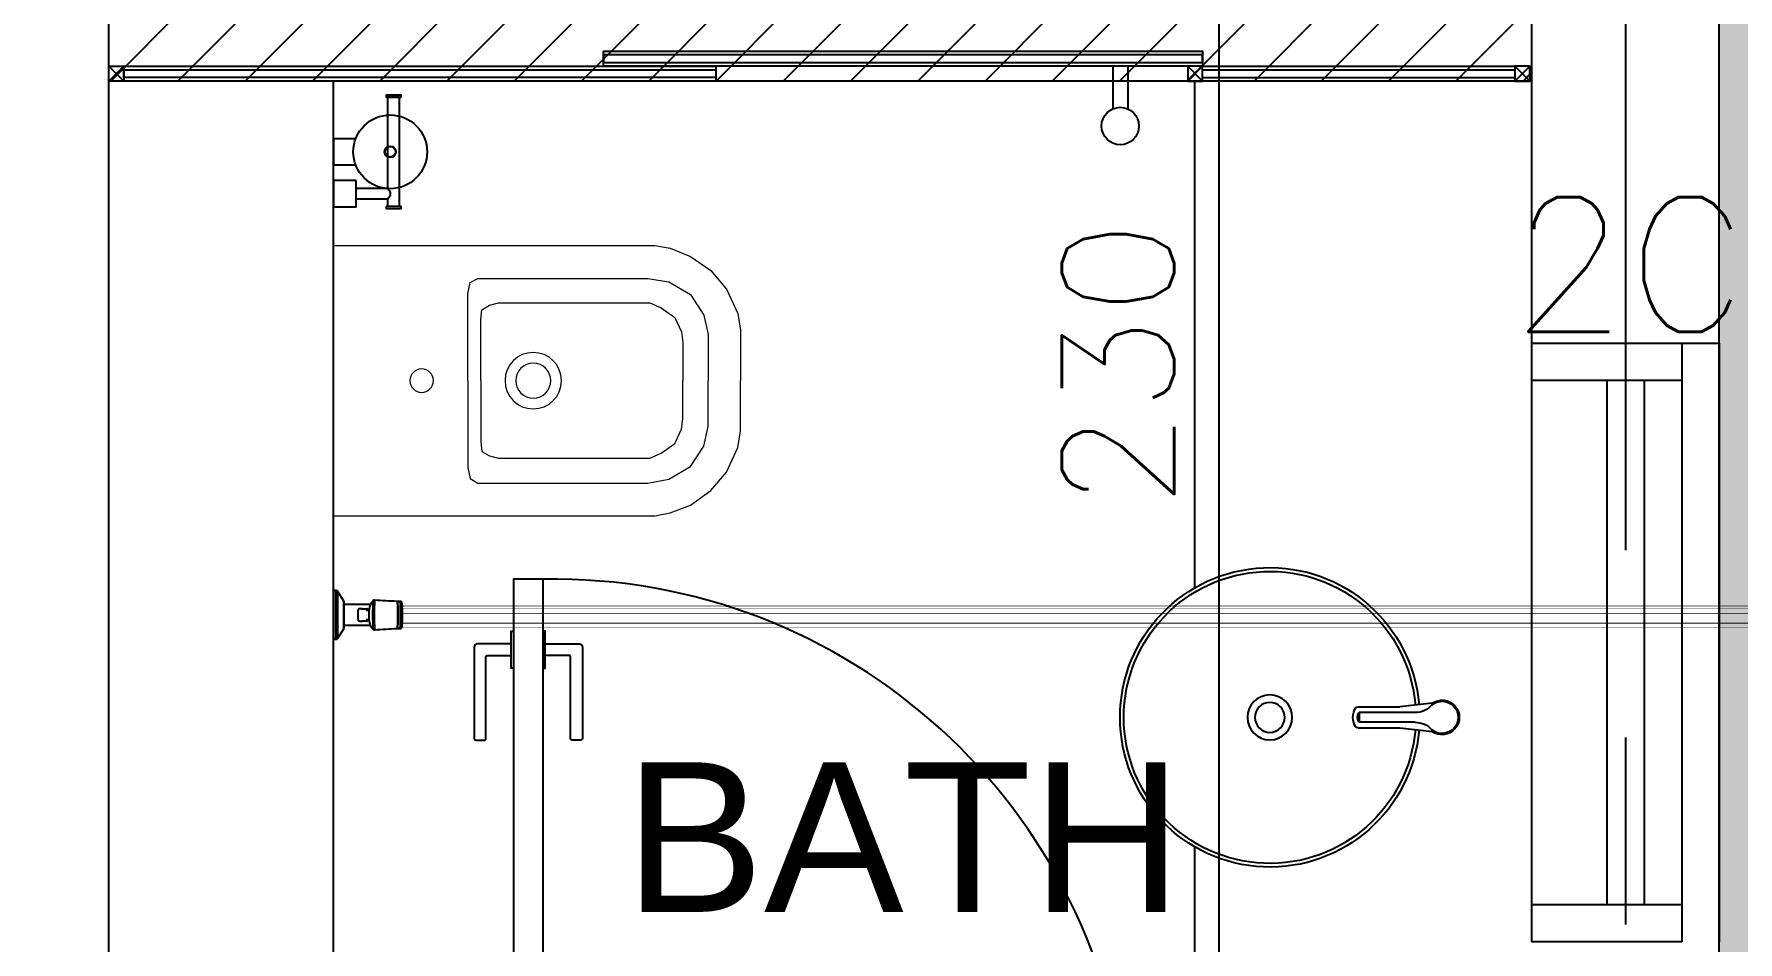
# Model space of a CAD drawing. Header units: centimetres. Extents: x -3744 to 3813, y -6963 to 3597.
# Drawn here: x -525 to -297.5, y 2018 to 2139.3 of the extents above; entities that cross this region are included whole.
import ezdxf
from ezdxf import colors
from ezdxf.entities.mleader import LeaderData, LeaderLine
from ezdxf.math import Vec2, Vec3

# ---------------------------------------------------------------- set-up
doc = ezdxf.new("R2010")
doc.units = ezdxf.units.CM
doc.header["$LTSCALE"] = 100
doc.header["$MEASUREMENT"] = 0
doc.linetypes.add('GRID$0$GRID$0$XREF GRID$0$GRIDS$0$CENTER', pattern=[2, 1.25, -0.25, 0.25, -0.25])
doc.linetypes.add('HIDDEN', pattern=[0.375, 0.25, -0.125])
for name, color, linetype in [('A0-01 FLOOR PLANS$0$BATH FIXTURES', 85, 'Continuous'), ('A0-01 FLOOR PLANS$0$COUNTERS', 85, 'Continuous'), ('A0-01 FLOOR PLANS$0$DIM IN', 1, 'Continuous'), ('A0-01 FLOOR PLANS$0$DOOR', 1, 'Continuous'), ('A0-01 FLOOR PLANS$0$TEXT', 3, 'Continuous'), ('A0-01 FLOOR PLANS$0$THRESHOLD', 8, 'Continuous'), ('A0-01 FLOOR PLANS$0$TILE', 252, 'Continuous'), ('A0-01 FLOOR PLANS$0$WALL-01', 7, 'Continuous'), ('A0-01 FLOOR PLANS$0$WALL-03', 2, 'Continuous'), ('A0-01 FLOOR PLANS$0$WINDOW', 1, 'Continuous'), ('A0-01 FLOOR PLANS$0$WOODEN DOOR', 1, 'Continuous'), ('GRID$0$XREF GRID', 11, 'GRID$0$GRID$0$XREF GRID$0$GRIDS$0$CENTER'), ('SOURROUNDING$0$DIM IN', 1, 'Continuous'), ('SOURROUNDING$0$KERBSTONE', 11, 'Continuous'), ('TEXT', 3, 'Continuous'), ('WALL-01', 7, 'Continuous'), ('WALL-03', 2, 'Continuous')]:
    doc.layers.add(name, color=color, linetype=linetype)
doc.styles.add('22', font='romans.shx')
doc.styles.add('A0-01 FLOOR PLANS$0$22', font='romans.shx')
doc.styles.add('A0-01 FLOOR PLANS$0$ART-PS-1', font='arial.ttf', dxfattribs={"height": 20})
doc.dimstyles.new('A0-01 FLOOR PLANS$0$100', dxfattribs={"dimtxt": 15, "dimasz": 10, "dimexe": 8, "dimexo": 12, "dimgap": 6, "dimtad": 1, "dimdec": 0, "dimzin": 0, "dimdsep": 46, "dimtxsty": 'A0-01 FLOOR PLANS$0$22', "dimblk": 'A0-01 FLOOR PLANS$0$_ARCHTICK', "dimcen": 30, "dimdle": 8, "dimclrd": 1, "dimclre": 1, "dimclrt": 2, "dimadec": 0, "dimazin": 0, "dimtfac": 1, "dimtdec": 0, "dimtmove": 2, "dimatfit": 3, "dimldrblk": 'A0-01 FLOOR PLANS$0$_OBLIQUE', "dimfxl": 100, "dimtolj": 1, "dimtzin": 0, "dimarcsym": 0})

# ---------------------------------------------------------------- blocks, each defined once
blk = doc.blocks.new('GRID')
at = {"layer": 'GRID$0$XREF GRID'}
blk.add_line((-417.5, 2960.33, 0), (-417.5, 522.76), dxfattribs=at)
blk = doc.blocks.new('A0-01 FLOOR PLANS$0$Bath_WashBasin_D-40_01')
for p, q in [((-1.4, -7.96), (-1.88, -3.63)), ((1.88, -3.63), (1.4, -7.96)), ((-0.65, -5.9), (-0.65, -13.37)), ((0.65, -5.9), (0.65, -13.37)), ((-1.4, -13.5), (-1.4, -7.96)), ((1.4, -13.5), (1.4, -7.96)), ((0.65, -13.37), (-0.65, -13.37))]:
    blk.add_line(p, q)
for radius in [3, 2]:
    blk.add_circle((0, -25.3), radius)
for centre, radius, start, end in [((0, -2.3), 2.3, 324.6388, 215.3612), ((0, -2.3), 2.15, 320.9725, 219.0275), ((-3.61, -5.89), 2.96, 359.8082, 49.0473), ((3.61, -5.89), 2.96, 130.9527, 180.1918), ((0, -25.3), 20, 94.8311, 85.1689), ((0, -25.3), 19.5, 94.7941, 85.2059), ((0, -12.55), 1.05, 231.7534, 308.2466)]:
    blk.add_arc(centre, radius, start, end)
blk.add_ellipse((0, -13.5), major_axis=(-1.4, 0), ratio=0.500001, start_param=6.283185, end_param=9.424778)
blk = doc.blocks.new('A0-01 FLOOR PLANS$0$BID2')
at = {"layer": 'A0-01 FLOOR PLANS$0$BATH FIXTURES', "lineweight": 18}
for points in [[(18.07, 0), (0, 0), (0, -42.87), (0.38, -44.94), (1.44, -47.63), (3.36, -50.37), (5.82, -52.44), (9.13, -53.98), (11.34, -54.31), (18.07, -54.31)], [(18.07, 0), (36.1, 0), (36.1, -42.87), (35.76, -44.94), (34.65, -47.63), (32.78, -50.37), (30.28, -52.44), (27.01, -53.98), (24.8, -54.31), (18.07, -54.31)], [(18.07, -17.93), (6.44, -17.93), (5, -18.22), (4.37, -19.23), (4.37, -41.96), (4.9, -44.75), (6.58, -47.63), (9.28, -49.41), (11.92, -49.99), (18.07, -49.99)], [(18.07, -17.93), (29.7, -17.93), (31.15, -18.22), (31.72, -19.23), (31.72, -41.96), (31.24, -44.75), (29.56, -47.63), (26.82, -49.41), (24.22, -49.99), (18.07, -49.99)], [(18.07, -19.66), (9.9, -19.66), (8.6, -19.8), (8.03, -20.81), (7.69, -22.01), (7.69, -42.2), (8.36, -43.74), (9.66, -45.56), (11.58, -46.43), (12.93, -46.62), (18.07, -46.62)], [(18.07, -19.66), (26.24, -19.66), (27.49, -19.8), (28.12, -20.81), (28.45, -22.01), (28.45, -42.2), (27.78, -43.74), (26.48, -45.56), (24.56, -46.43), (23.17, -46.62), (18.07, -46.62)]]:
    blk.add_lwpolyline(points, dxfattribs=at)
for points in [[(16.49, -11.75), (16.49, -10.89), (17.19, -10.19), (18.05, -10.19), (18.91, -10.19), (19.61, -10.89), (19.61, -11.75), (19.61, -12.61), (18.91, -13.31), (18.05, -13.31), (17.19, -13.31), (16.49, -12.61), (16.49, -11.75)], [(14.28, -26.65), (14.28, -24.57), (15.96, -22.88), (18.05, -22.88), (20.13, -22.88), (21.82, -24.57), (21.82, -26.65), (21.82, -28.74), (20.13, -30.42), (18.05, -30.42), (15.96, -30.42), (14.28, -28.74), (14.28, -26.65)], [(15.72, -26.65), (15.72, -25.36), (16.76, -24.32), (18.05, -24.32), (19.34, -24.32), (20.38, -25.36), (20.38, -26.65), (20.38, -27.94), (19.34, -28.98), (18.05, -28.98), (16.76, -28.98), (15.72, -27.94), (15.72, -26.65)]]:
    blk.add_open_spline(points, degree=3, knots=[0, 0, 0, 0, 1, 1, 1, 2, 2, 2, 3, 3, 3, 4, 4, 4, 4], dxfattribs=at)
blk = doc.blocks.new('A0-01 FLOOR PLANS$0$A$Cadd0125e')
at = {"layer": 'A0-01 FLOOR PLANS$0$BATH FIXTURES'}
for p, q in [((7.76, 4.63), (4.26, 4.63)), ((7.82, 5.1), (7.82, 1.4)), ((8.65, 0.09), (8.65, 6.41)), ((8.82, 6.5), (8.82, 0)), ((9.16, 1.25), (9.16, 5.25)), ((4.84, 3.94), (4.44, 3.93)), ((4.84, 3.94), (4.44, 3.93)), ((4.44, 2.57), (4.84, 2.56)), ((4.82, 3.93), (4.82, 3.93)), ((5.52, 4.07), (5.32, 4.07)), ((5.32, 2.42), (5.52, 2.43)), ((4.26, 1.86), (7.76, 1.86))]:
    blk.add_line(p, q, dxfattribs=at)
for points in [[(0.59, 5.04), (0.27, 5.04)], [(0.27, 1.46), (0.59, 1.46)]]:
    blk.add_lwpolyline(points, close=True, dxfattribs=at)
blk.add_lwpolyline([(3.89, 5.15, 0.00277), (3.87, 5.16, 0.001337), (3.87, 5.17, -0.020661), (3.87, 1.33, 0.001362), (3.87, 1.34, 0.00279), (3.89, 1.35)], format="xyb", dxfattribs=at)
for points in [[(8.65, 0.09, 0.257001), (8.82, 0), (9.16, 0), (9.16, 6.5), (8.82, 6.5, 0.257001), (8.65, 6.41), (7.82, 5.1, 0.142087), (7.76, 4.88), (7.76, 1.62, 0.142087), (7.82, 1.4)], [(0.03, 4.1, 0.404323), (0, 4.07, -0.404323)], [(0.03, 3.39, 0.404323), (0, 3.36, -0.404323)], [(0.03, 2.67, 0.404323), (0, 2.65, -0.404323)], [(0.04, 4.54, 0.404323), (0.01, 4.51, -0.404323)], [(0.01, 3.84, 0.056358), (0.01, 3.83, -0.056358)], [(0.04, 2.91, 0.404323), (0.01, 2.88, -0.404323)], [(0.05, 4.16, 0.404323), (0.02, 4.13, -0.404323)], [(0.05, 3, 0.404323), (0.02, 2.97, -0.404323)], [(0.04, 2.23, 0.404323), (0.01, 2.21, -0.404323)]]:
    blk.add_lwpolyline(points, format="xyb", close=True, dxfattribs=at)
for centre, radius, start, end in [((3.72, 5.02), 0.207, 45.4618, 99.4976), ((-27.86, 3.25), 31.61, 356.42, 3.5774), ((3.83, 5.11), 0.0651, 46.2112, 54.7843), ((2.67, 3.86), 1.77, 4.0599, 46.7105), ((2.67, 2.64), 1.77, 313.2898, 355.9537), ((19.33, 3.25), 14.91, 177.1752, 182.8246), ((3.72, 1.48), 0.204, 260.0327, 314.9167), ((3.83, 1.39), 0.0656, 306.8555, 313.7758)]:
    blk.add_arc(centre, radius, start, end, dxfattribs=at)
for centre, major_axis, ratio, start_param, end_param in [((0.63, 3.25), (0, 1.76), 0.017452, 0.079526, 3.069997), ((0.63, 3.25), (0, 1.76), 0.017452, 0.079526, 3.069997), ((0.63, 3.25), (0, 1.76), 0.017452, 0, 0.079526), ((0.63, 3.25), (0, 1.76), 0.017452, 0, 0.079526), ((4.71, 3.96), (0.197, -0.012), 0.259959, 4.930881, 5.439711), ((0.63, 3.25), (0, 1.76), 0.017452, 3.069997, 3.292425), ((0.63, 3.25), (0, 1.76), 0.017452, 3.069997, 3.292425), ((0.63, 3.25), (0, 1.76), 0.017452, 3.292425, 3.362535), ((0.63, 3.25), (0, 1.76), 0.017452, 3.292425, 3.362535)]:
    blk.add_ellipse(centre, major_axis=major_axis, ratio=ratio, start_param=start_param, end_param=end_param, dxfattribs=at)
for points, knots in [([(0.27, 1.46), (0.25, 1.46), (0.22, 1.46), (0.18, 1.46), (0.15, 1.48), (0.13, 1.49), (0.12, 1.5), (0.11, 1.51), (0.1, 1.53), (0.09, 1.55), (0.08, 1.57), (0.08, 1.58), (0.08, 1.6), (0.08, 1.63), (0.08, 1.67), (0.07, 1.71), (0.07, 1.76), (0.07, 1.83), (0.07, 1.9), (0.07, 1.99), (0.06, 2.08), (0.06, 2.17), (0.06, 2.27), (0.06, 2.37), (0.06, 2.47), (0.06, 2.59), (0.06, 2.73), (0.06, 2.89), (0.06, 3.05), (0.06, 3.21), (0.06, 3.35), (0.06, 3.47), (0.06, 3.59), (0.06, 3.72), (0.06, 3.84), (0.06, 3.96), (0.06, 4.08), (0.06, 4.2), (0.06, 4.3), (0.06, 4.39), (0.06, 4.48), (0.07, 4.55), (0.07, 4.62), (0.07, 4.68), (0.07, 4.74), (0.07, 4.78), (0.08, 4.83), (0.08, 4.86), (0.08, 4.9), (0.08, 4.92), (0.09, 4.94), (0.09, 4.95), (0.09, 4.96), (0.1, 4.97), (0.11, 4.99), (0.12, 5), (0.13, 5.01), (0.14, 5.02), (0.16, 5.03), (0.19, 5.04), (0.23, 5.04), (0.26, 5.04), (0.27, 5.04), (0.26, 5.04), (0.23, 5.04), (0.19, 5.04), (0.16, 5.03), (0.14, 5.02), (0.13, 5.01), (0.12, 5), (0.11, 4.99), (0.1, 4.97), (0.09, 4.96), (0.09, 4.95), (0.09, 4.94), (0.08, 4.92), (0.08, 4.9), (0.08, 4.86), (0.08, 4.83), (0.07, 4.78), (0.07, 4.74), (0.07, 4.68), (0.07, 4.62), (0.07, 4.55), (0.06, 4.48), (0.06, 4.39), (0.06, 4.3), (0.06, 4.2), (0.06, 4.08), (0.06, 3.96), (0.06, 3.84), (0.06, 3.72), (0.06, 3.59), (0.06, 3.47), (0.06, 3.35), (0.06, 3.21), (0.06, 3.05), (0.06, 2.89), (0.06, 2.73), (0.06, 2.59), (0.06, 2.47), (0.06, 2.37), (0.06, 2.27), (0.06, 2.17), (0.06, 2.08), (0.07, 1.99), (0.07, 1.9), (0.07, 1.83), (0.07, 1.76), (0.07, 1.71), (0.08, 1.67), (0.08, 1.63), (0.08, 1.6), (0.08, 1.58), (0.08, 1.57), (0.09, 1.55), (0.1, 1.53), (0.11, 1.51), (0.12, 1.5), (0.13, 1.49), (0.15, 1.48), (0.18, 1.46), (0.22, 1.46), (0.25, 1.46), (0.27, 1.46)], [0, 0, 0, 0, 0.009924, 0.017881, 0.02396, 0.02839, 0.031389, 0.033592, 0.038002, 0.047186, 0.057208, 0.072286, 0.088852, 0.106788, 0.126095, 0.146781, 0.16886, 0.192349, 0.217137, 0.241707, 0.265629, 0.288899, 0.311512, 0.333465, 0.354752, 0.375371, 0.405038, 0.434021, 0.464183, 0.495586, 0.517215, 0.539395, 0.562133, 0.585428, 0.608917, 0.63157, 0.657568, 0.68228, 0.70571, 0.727859, 0.749308, 0.768613, 0.78946, 0.811862, 0.829695, 0.848419, 0.868047, 0.888308, 0.910368, 0.929016, 0.937976, 0.945877, 0.954411, 0.961283, 0.965115, 0.969625, 0.972243, 0.975197, 0.979194, 0.984585, 0.991509, 1, 1, 1, 1.008491, 1.015415, 1.020806, 1.024803, 1.027757, 1.030375, 1.034885, 1.038717, 1.045589, 1.054123, 1.062024, 1.070984, 1.089632, 1.111692, 1.131953, 1.151581, 1.170305, 1.188138, 1.21054, 1.231387, 1.250692, 1.272141, 1.29429, 1.31772, 1.342432, 1.36843, 1.391083, 1.414572, 1.437867, 1.460605, 1.482785, 1.504414, 1.535817, 1.565979, 1.594962, 1.624629, 1.645248, 1.666535, 1.688488, 1.711101, 1.734371, 1.758293, 1.782863, 1.807651, 1.83114, 1.853219, 1.873905, 1.893212, 1.911148, 1.927714, 1.942792, 1.952814, 1.961998, 1.966408, 1.968611, 1.97161, 1.97604, 1.982119, 1.990076, 2, 2, 2, 2]), ([(0.27, 1.46), (0.27, 1.46), (0.27, 1.46), (0.27, 1.46), (0.26, 1.51), (0.26, 1.69), (0.25, 1.83), (0.25, 2.16), (0.25, 2.36), (0.24, 2.8), (0.24, 3.03), (0.24, 3.5), (0.24, 3.74), (0.25, 4.17), (0.25, 4.37), (0.25, 4.69), (0.26, 4.83), (0.26, 5), (0.27, 5.04), (0.27, 5.04), (0.27, 5.04), (0.26, 5), (0.26, 4.83), (0.25, 4.69), (0.25, 4.37), (0.25, 4.17), (0.24, 3.74), (0.24, 3.5), (0.24, 3.03), (0.24, 2.8), (0.25, 2.36), (0.25, 2.16), (0.25, 1.83), (0.26, 1.69), (0.26, 1.51), (0.27, 1.46), (0.27, 1.46), (0.27, 1.46), (0.27, 1.46)], [0, 0, 0, 0, 0.002872, 0.002872, 0.127872, 0.127872, 0.252872, 0.252872, 0.377872, 0.377872, 0.502872, 0.502872, 0.627872, 0.627872, 0.752872, 0.752872, 0.877872, 0.877872, 1, 1, 1, 1.12242, 1.12242, 1.247719, 1.247719, 1.373018, 1.373018, 1.498316, 1.498316, 1.623615, 1.623615, 1.748914, 1.748914, 1.874213, 1.874213, 1.999512, 1.999512, 2, 2, 2, 2]), ([(0.6, 5.04), (0.6, 5.04), (0.6, 5.04), (0.61, 5.04), (0.62, 5.03), (0.62, 5.03), (0.62, 5.02), (0.63, 5.02), (0.63, 5.01), (0.63, 5.01), (0.63, 5), (0.63, 5.01), (0.63, 5.01), (0.63, 5.02), (0.62, 5.02), (0.62, 5.03), (0.62, 5.03), (0.61, 5.04), (0.6, 5.04), (0.6, 5.04), (0.6, 5.04)], [0, 0, 0, 0, 0.040837, 0.104882, 0.170099, 0.240859, 0.347859, 0.486894, 0.698093, 1, 1, 1, 1.301907, 1.513106, 1.652141, 1.759141, 1.829901, 1.895118, 1.959163, 2, 2, 2, 2]), ([(0.63, 1.52), (0.63, 1.53), (0.63, 1.53), (0.63, 1.56), (0.63, 1.59), (0.62, 1.68), (0.62, 1.73), (0.62, 1.86), (0.61, 1.93), (0.61, 2.09), (0.61, 2.18), (0.61, 2.37), (0.61, 2.47), (0.61, 2.79), (0.6, 3.02), (0.6, 3.25), (0.6, 3.48), (0.61, 3.71), (0.61, 4.13), (0.61, 4.33), (0.61, 4.57), (0.62, 4.64), (0.62, 4.77), (0.62, 4.82), (0.63, 4.91), (0.63, 4.94), (0.63, 4.97), (0.63, 4.97), (0.63, 4.98)], [0, 0, 0, 0, 0.031344, 0.031344, 0.169724, 0.169724, 0.308103, 0.308103, 0.446482, 0.446482, 0.584862, 0.584862, 0.723241, 0.723241, 1, 1, 1, 1.277961, 1.277961, 1.555923, 1.555923, 1.694904, 1.694904, 1.833884, 1.833884, 1.972865, 1.972865, 2, 2, 2, 2]), ([(0.68, 5.05), (0.68, 5.05), (0.67, 5.05), (0.66, 5.04), (0.65, 5.04), (0.65, 5.03), (0.64, 5.02), (0.64, 5.02), (0.64, 5.01), (0.63, 5), (0.63, 5), (0.63, 4.99), (0.63, 4.98), (0.63, 4.98)], [0, 0, 0, 0, 0.018142, 0.075916, 0.128935, 0.180639, 0.234525, 0.295667, 0.372066, 0.476166, 0.632104, 0.912558, 1, 1, 1, 1]), ([(0.03, 3.83), (0.03, 3.83), (0.03, 3.83), (0.02, 3.83), (0.01, 3.83), (0.01, 3.84), (0.01, 3.85), (0, 3.85), (0, 3.85), (0, 3.85), (0, 3.86), (0, 3.85), (0, 3.85), (0, 3.85), (0.01, 3.85), (0.01, 3.84), (0.01, 3.83), (0.02, 3.83), (0.03, 3.83), (0.03, 3.83), (0.03, 3.83)], [0, 0, 0, 0, 0.017198, 0.209791, 0.385258, 0.529689, 0.655532, 0.744471, 0.846042, 1, 1, 1, 1.153958, 1.255529, 1.344468, 1.470311, 1.614742, 1.790209, 1.982802, 2, 2, 2, 2]), ([(0.03, 3.11), (0.03, 3.11), (0.03, 3.11), (0.02, 3.12), (0.01, 3.12), (0, 3.13), (0, 3.13), (0, 3.14), (0, 3.14), (0, 3.14), (0, 3.14), (0, 3.14), (0, 3.14), (0, 3.14), (0, 3.13), (0, 3.13), (0.01, 3.12), (0.02, 3.12), (0.03, 3.11), (0.03, 3.11), (0.03, 3.11)], [0, 0, 0, 0, 0.017198, 0.209791, 0.385258, 0.529689, 0.655532, 0.744471, 0.846042, 1, 1, 1, 1.153958, 1.255529, 1.344468, 1.470311, 1.614742, 1.790209, 1.982802, 2, 2, 2, 2]), ([(0.03, 2.4), (0.03, 2.4), (0.03, 2.4), (0.02, 2.41), (0.01, 2.41), (0.01, 2.42), (0.01, 2.42), (0, 2.43), (0, 2.43), (0, 2.43), (0, 2.43), (0, 2.43), (0, 2.43), (0, 2.43), (0.01, 2.42), (0.01, 2.42), (0.01, 2.41), (0.02, 2.41), (0.03, 2.4), (0.03, 2.4), (0.03, 2.4)], [0, 0, 0, 0, 0.017198, 0.209791, 0.385258, 0.529689, 0.655532, 0.744471, 0.846042, 1, 1, 1, 1.153958, 1.255529, 1.344468, 1.470311, 1.614742, 1.790209, 1.982802, 2, 2, 2, 2]), ([(0.04, 4.27), (0.04, 4.27), (0.04, 4.26), (0.03, 4.27), (0.02, 4.27), (0.02, 4.28), (0.02, 4.28), (0.02, 4.29), (0.01, 4.29), (0.01, 4.29), (0.01, 4.29), (0.01, 4.29), (0.01, 4.29), (0.02, 4.29), (0.02, 4.28), (0.02, 4.28), (0.02, 4.27), (0.03, 4.27), (0.04, 4.26), (0.04, 4.27), (0.04, 4.27)], [0, 0, 0, 0, 0.017198, 0.209791, 0.385258, 0.529689, 0.655532, 0.744471, 0.846042, 1, 1, 1, 1.153958, 1.255529, 1.344468, 1.470311, 1.614742, 1.790209, 1.982802, 2, 2, 2, 2]), ([(0.04, 3.59), (0.04, 3.59), (0.04, 3.59), (0.03, 3.59), (0.02, 3.6), (0.01, 3.6), (0.01, 3.61), (0.01, 3.61), (0.01, 3.62), (0.01, 3.62), (0.01, 3.62), (0.01, 3.62), (0.01, 3.62), (0.01, 3.61), (0.01, 3.61), (0.01, 3.6), (0.02, 3.6), (0.03, 3.59), (0.04, 3.59), (0.04, 3.59), (0.04, 3.59)], [0, 0, 0, 0, 0.017198, 0.209791, 0.385258, 0.529689, 0.655532, 0.744471, 0.846042, 1, 1, 1, 1.153958, 1.255529, 1.344468, 1.470311, 1.614742, 1.790209, 1.982802, 2, 2, 2, 2]), ([(0.01, 2.66), (0.01, 2.66), (0.01, 2.67), (0.01, 2.67), (0.01, 2.67), (0.01, 2.67), (0.01, 2.67), (0.01, 2.66), (0.01, 2.66)], [0, 0, 0, 0, 0.369056, 1, 1, 1, 1.630944, 2, 2, 2, 2]), ([(0.05, 3.5), (0.05, 3.5), (0.04, 3.5), (0.04, 3.51), (0.03, 3.51), (0.02, 3.52), (0.02, 3.52), (0.02, 3.53), (0.02, 3.53), (0.02, 3.53), (0.02, 3.53), (0.02, 3.53), (0.02, 3.53), (0.02, 3.53), (0.02, 3.52), (0.02, 3.52), (0.03, 3.51), (0.04, 3.51), (0.04, 3.5), (0.05, 3.5), (0.05, 3.5)], [0, 0, 0, 0, 0.017198, 0.209791, 0.385258, 0.529689, 0.655532, 0.744471, 0.846042, 1, 1, 1, 1.153958, 1.255529, 1.344468, 1.470311, 1.614742, 1.790209, 1.982802, 2, 2, 2, 2]), ([(0.05, 2.34), (0.05, 2.34), (0.04, 2.34), (0.04, 2.35), (0.03, 2.35), (0.02, 2.36), (0.02, 2.36), (0.02, 2.37), (0.02, 2.37), (0.02, 2.37), (0.02, 2.37), (0.02, 2.37), (0.02, 2.37), (0.02, 2.37), (0.02, 2.36), (0.02, 2.36), (0.03, 2.35), (0.04, 2.35), (0.04, 2.34), (0.05, 2.34), (0.05, 2.34)], [0, 0, 0, 0, 0.017198, 0.209791, 0.385258, 0.529689, 0.655532, 0.744471, 0.846042, 1, 1, 1, 1.153958, 1.255529, 1.344468, 1.470311, 1.614742, 1.790209, 1.982802, 2, 2, 2, 2]), ([(4.84, 2.58), (4.81, 2.59), (4.78, 2.59), (4.75, 2.59), (4.65, 2.59), (4.54, 2.59), (4.44, 2.59)], [0, 0, 0, 0, 1, 1, 1, 2, 2, 2, 2]), ([(4.74, 4.06), (4.72, 4.06), (4.7, 4.06), (4.67, 4.06), (4.66, 4.05), (4.65, 4.05), (4.64, 4.05), (4.62, 4.05), (4.6, 4.04), (4.59, 4.02), (4.57, 4.01), (4.56, 3.99), (4.55, 3.96), (4.54, 3.94), (4.54, 3.93), (4.54, 3.93)], [0, 0, 0, 0, 0.261916, 0.442765, 0.490102, 0.537322, 0.596088, 0.655775, 0.714696, 0.772041, 0.819201, 0.865142, 0.929777, 0.998908, 1, 1, 1, 1]), ([(4.54, 2.57), (4.54, 2.56), (4.55, 2.54), (4.56, 2.51), (4.57, 2.49), (4.58, 2.48), (4.59, 2.47), (4.61, 2.46), (4.62, 2.45), (4.64, 2.44), (4.65, 2.44), (4.66, 2.44), (4.67, 2.44), (4.69, 2.44), (4.71, 2.43), (4.73, 2.43), (4.73, 2.43)], [0, 0, 0, 0, 0.062609, 0.129698, 0.190349, 0.232139, 0.269729, 0.30588, 0.36386, 0.421572, 0.479984, 0.53868, 0.587117, 0.636096, 0.881647, 1, 1, 1, 1]), ([(4.74, 4.06), (4.83, 4.07), (4.92, 4.07), (5.02, 4.07), (5.09, 4.07), (5.17, 4.07), (5.24, 4.07), (5.31, 4.07), (5.38, 4.07), (5.44, 4.07)], [0, 0, 0, 0, 1, 1, 1, 2, 2, 2, 3, 3, 3, 3]), ([(5.44, 2.43), (5.38, 2.43), (5.31, 2.42), (5.24, 2.42), (5.17, 2.42), (5.09, 2.42), (5.02, 2.42), (4.92, 2.42), (4.83, 2.42), (4.74, 2.43)], [0, 0, 0, 0, 1, 1, 1, 2, 2, 2, 3, 3, 3, 3]), ([(5.52, 2.43), (5.53, 2.43), (5.55, 2.43), (5.58, 2.43), (5.61, 2.43), (5.63, 2.43), (5.65, 2.43), (5.67, 2.43), (5.69, 2.44), (5.71, 2.44), (5.72, 2.44), (5.74, 2.44), (5.75, 2.44), (5.77, 2.45), (5.78, 2.45), (5.79, 2.45), (5.79, 2.45), (5.8, 2.46), (5.81, 2.46), (5.82, 2.46), (5.82, 2.47), (5.83, 2.47), (5.84, 2.48), (5.85, 2.49), (5.87, 2.51), (5.88, 2.53), (5.89, 2.56), (5.9, 2.6), (5.91, 2.64), (5.92, 2.69), (5.93, 2.75), (5.93, 2.8), (5.94, 2.84), (5.94, 2.87), (5.94, 2.9), (5.94, 2.95), (5.95, 3.01), (5.95, 3.09), (5.95, 3.18), (5.95, 3.27), (5.95, 3.37), (5.95, 3.46), (5.94, 3.55), (5.94, 3.62), (5.93, 3.67), (5.93, 3.71), (5.92, 3.76), (5.92, 3.8), (5.91, 3.85), (5.9, 3.88), (5.89, 3.91), (5.89, 3.94), (5.88, 3.96), (5.87, 3.98), (5.86, 4), (5.85, 4.01), (5.84, 4.02), (5.83, 4.02), (5.82, 4.03), (5.82, 4.03), (5.81, 4.04), (5.8, 4.04), (5.79, 4.04), (5.78, 4.04), (5.78, 4.05), (5.77, 4.05), (5.76, 4.05), (5.75, 4.05), (5.74, 4.05), (5.72, 4.06), (5.71, 4.06), (5.69, 4.06), (5.67, 4.06), (5.66, 4.06), (5.64, 4.06), (5.62, 4.06), (5.6, 4.07), (5.58, 4.07), (5.56, 4.07), (5.56, 4.07)], [0, 0, 0, 0, 0.034691, 0.066377, 0.095186, 0.121282, 0.144852, 0.166081, 0.185168, 0.198757, 0.215917, 0.236123, 0.253223, 0.267206, 0.276209, 0.285043, 0.295811, 0.304095, 0.310563, 0.315945, 0.319875, 0.324511, 0.330106, 0.335887, 0.343605, 0.354236, 0.366908, 0.378747, 0.392043, 0.407307, 0.422694, 0.435607, 0.441339, 0.447544, 0.455288, 0.462789, 0.477632, 0.492677, 0.508995, 0.526024, 0.543675, 0.561661, 0.578526, 0.595192, 0.605393, 0.613569, 0.622125, 0.635568, 0.648559, 0.659166, 0.668835, 0.678191, 0.688076, 0.698939, 0.708058, 0.711559, 0.715397, 0.719322, 0.723637, 0.72731, 0.732041, 0.737264, 0.743366, 0.750983, 0.761063, 0.770186, 0.779166, 0.790116, 0.803025, 0.820484, 0.841437, 0.854477, 0.86953, 0.886728, 0.906336, 0.927258, 0.950798, 0.9772, 1, 1, 1, 1]), ([(0.04, 1.96), (0.04, 1.96), (0.04, 1.96), (0.03, 1.97), (0.02, 1.97), (0.02, 1.98), (0.02, 1.98), (0.02, 1.99), (0.01, 1.99), (0.01, 1.99), (0.01, 1.99), (0.01, 1.99), (0.01, 1.99), (0.02, 1.99), (0.02, 1.98), (0.02, 1.98), (0.02, 1.97), (0.03, 1.97), (0.04, 1.96), (0.04, 1.96), (0.04, 1.96)], [0, 0, 0, 0, 0.017198, 0.209791, 0.385258, 0.529689, 0.655532, 0.744471, 0.846042, 1, 1, 1, 1.153958, 1.255529, 1.344468, 1.470311, 1.614742, 1.790209, 1.982802, 2, 2, 2, 2]), ([(0.63, 1.5), (0.63, 1.5), (0.63, 1.5), (0.63, 1.49), (0.63, 1.48), (0.62, 1.48), (0.62, 1.47), (0.62, 1.47), (0.62, 1.46), (0.61, 1.46), (0.6, 1.45), (0.59, 1.46), (0.59, 1.46), (0.59, 1.46), (0.6, 1.45), (0.61, 1.46), (0.62, 1.46), (0.62, 1.47), (0.62, 1.47), (0.62, 1.48), (0.63, 1.48), (0.63, 1.49), (0.63, 1.5), (0.63, 1.5), (0.63, 1.5)], [0, 0, 0, 0, 0.003514, 0.353947, 0.551493, 0.672416, 0.756463, 0.821383, 0.877965, 0.933598, 0.994778, 1, 1, 1, 1.005222, 1.066402, 1.122035, 1.178617, 1.243537, 1.327584, 1.448507, 1.646053, 1.996486, 2, 2, 2, 2]), ([(0.63, 1.52), (0.63, 1.52), (0.63, 1.51), (0.63, 1.5), (0.64, 1.49), (0.64, 1.49), (0.64, 1.48), (0.65, 1.47), (0.65, 1.46), (0.66, 1.46), (0.67, 1.45), (0.68, 1.45), (0.68, 1.45)], [0, 0, 0, 0, 0.087435, 0.430457, 0.580647, 0.688337, 0.753671, 0.81216, 0.867684, 0.92348, 0.980477, 1, 1, 1, 1])]:
    blk.add_open_spline(points, degree=3, knots=knots, dxfattribs=at)
for points, weights, knots in [([(0.63, 1.65), (0.61, 1.65), (0.6, 2.45), (0.59, 3.25), (0.6, 4.05), (0.61, 4.85), (0.63, 4.85), (0.6, 4.85), (0.6, 3.25), (0.6, 1.65), (0.63, 1.65)], [1, 0.866025403784, 1, 0.866025403784, 1, 0.866025403784, 1, 0.707106781187, 1, 0.707106781187, 1], [0, 0, 0, 1.047198, 1.047198, 2.094395, 2.094395, 3.141593, 3.141593, 4.712389, 4.712389, 6.283185, 6.283185, 6.283185]), ([(0.63, 5), (0.63, 4.99), (0.63, 4.98), (0.63, 4.99), (0.63, 5), (0.63, 5.01), (0.63, 5.01), (0.63, 5.01), (0.63, 5)], [1, 0.999435686662, 1, 0.999435686662, 1, 0.997653932691, 1, 0.997653932691, 1], [0, 0, 0, 0.0671932, 0.0671932, 0.1343865, 0.1343865, 0.2714116, 0.2714116, 0.4084367, 0.4084367, 0.4084367]), ([(0, 3.86), (0, 3.88), (0, 3.96), (0, 4.05), (0, 4.06), (0, 4.05), (0, 3.96), (0, 3.88), (0, 3.86)], [1, 0.771731449229, 1, 0.771731449229, 1, 0.771731449229, 1, 0.771731449229, 1], [0, 0, 0, 1.378474, 1.378474, 2.756948, 2.756948, 4.135422, 4.135422, 5.513896, 5.513896, 5.513896]), ([(0, 3.15), (0, 3.16), (0, 3.25), (0, 3.34), (0, 3.35), (0, 3.34), (0, 3.25), (0, 3.16), (0, 3.15)], [1, 0.771731449229, 1, 0.771731449229, 1, 0.771731449229, 1, 0.771731449229, 1], [0, 0, 0, 1.378474, 1.378474, 2.756948, 2.756948, 4.135422, 4.135422, 5.513896, 5.513896, 5.513896]), ([(0, 2.44), (0, 2.45), (0, 2.54), (0, 2.63), (0, 2.64), (0, 2.63), (0, 2.54), (0, 2.45), (0, 2.44)], [1, 0.771731449229, 1, 0.771731449229, 1, 0.771731449229, 1, 0.771731449229, 1], [0, 0, 0, 1.378474, 1.378474, 2.756948, 2.756948, 4.135422, 4.135422, 5.513896, 5.513896, 5.513896]), ([(0.01, 4.3), (0.01, 4.31), (0.01, 4.4), (0.01, 4.49), (0.01, 4.5), (0.01, 4.49), (0.01, 4.4), (0.01, 4.31), (0.01, 4.3)], [1, 0.771731449229, 1, 0.771731449229, 1, 0.771731449229, 1, 0.771731449229, 1], [0, 0, 0, 1.378474, 1.378474, 2.756948, 2.756948, 4.135422, 4.135422, 5.513896, 5.513896, 5.513896]), ([(0.01, 3.62), (0.01, 3.64), (0.01, 3.73), (0.01, 3.81), (0.01, 3.83), (0.01, 3.81), (0.01, 3.73), (0.01, 3.64), (0.01, 3.62)], [1, 0.771731449229, 1, 0.771731449229, 1, 0.771731449229, 1, 0.771731449229, 1], [0, 0, 0, 1.378474, 1.378474, 2.756948, 2.756948, 4.135422, 4.135422, 5.513896, 5.513896, 5.513896]), ([(0.01, 2.67), (0.01, 2.69), (0.01, 2.77), (0.01, 2.86), (0.01, 2.88), (0.01, 2.86), (0.01, 2.77), (0.01, 2.69), (0.01, 2.67)], [1, 0.771731449229, 1, 0.771731449229, 1, 0.771731449229, 1, 0.771731449229, 1], [0, 0, 0, 1.378474, 1.378474, 2.756948, 2.756948, 4.135422, 4.135422, 5.513896, 5.513896, 5.513896]), ([(0.02, 3.54), (0.02, 3.55), (0.02, 3.6), (0.02, 3.55), (0.02, 3.54)], [1, 0.880136793313, 1, 0.880136793313, 1], [0, 0, 0, 0.989292, 0.989292, 1.978584, 1.978584, 1.978584]), ([(0.02, 2.9), (0.02, 2.95), (0.02, 2.96), (0.02, 2.95), (0.02, 2.9)], [1, 0.876807866783, 1, 0.876807866783, 1], [0, 0, 0, 1.003227, 1.003227, 2.006454, 2.006454, 2.006454]), ([(0.03, 3.83), (0.03, 3.83), (0.03, 3.96), (0.03, 4.1), (0.03, 4.1), (0.05, 4.1), (0.06, 4.1), (0.05, 4.1), (0.03, 4.1), (0.03, 4.1), (0.03, 3.96), (0.03, 3.83), (0.03, 3.83), (0.05, 3.83), (0.06, 3.83), (0.05, 3.83), (0.03, 3.83)], [1, 0.707214493379, 1, 0.707214493379, 1, 1, 1, 1, 1, 0.707214493379, 1, 0.707214493379, 1, 1, 1, 1, 1], [0, 0, 0, 1.570492, 1.570492, 3.140983, 3.140983, 4.140983, 4.140983, 5.140983, 5.140983, 6.711475, 6.711475, 8.281967, 8.281967, 9.281967, 9.281967, 10.281967, 10.281967, 10.281967]), ([(0.03, 3.39), (0.03, 3.4), (0.03, 3.43), (0.03, 3.47), (0.03, 3.52), (0.03, 3.47), (0.03, 3.43), (0.03, 3.4), (0.03, 3.39)], [1, 0.919204368944, 1, 0.919204368944, 1, 0.919204368944, 1, 0.919204368944, 1], [0, 0, 0, 0.809482, 0.809482, 1.618964, 1.618964, 2.428447, 2.428447, 3.237929, 3.237929, 3.237929]), ([(0.03, 3.11), (0.03, 3.11), (0.03, 3.25), (0.03, 3.39), (0.03, 3.39), (0.04, 3.39), (0.06, 3.39), (0.04, 3.39), (0.03, 3.39), (0.03, 3.39), (0.03, 3.25), (0.03, 3.11), (0.03, 3.11), (0.04, 3.11), (0.06, 3.11), (0.04, 3.11), (0.03, 3.11)], [1, 0.707214493378, 1, 0.707214493378, 1, 1, 1, 1, 1, 0.707214493381, 1, 0.707214493381, 1, 1, 1, 1, 1], [0, 0, 0, 1.570492, 1.570492, 3.140983, 3.140983, 4.140983, 4.140983, 5.140983, 5.140983, 6.711475, 6.711475, 8.281967, 8.281967, 9.281967, 9.281967, 10.281967, 10.281967, 10.281967]), ([(0.03, 2.98), (0.03, 3.03), (0.03, 3.07), (0.03, 3.1), (0.03, 3.11), (0.03, 3.1), (0.03, 3.07), (0.03, 3.03), (0.03, 2.98)], [1, 0.918085200288, 1, 0.918085200288, 1, 0.918085200288, 1, 0.918085200288, 1], [0, 0, 0, 0.815148, 0.815148, 1.630295, 1.630295, 2.445443, 2.445443, 3.260591, 3.260591, 3.260591]), ([(0.03, 2.4), (0.03, 2.4), (0.03, 2.54), (0.03, 2.67), (0.03, 2.67), (0.05, 2.67), (0.06, 2.67), (0.05, 2.67), (0.03, 2.67), (0.03, 2.67), (0.03, 2.54), (0.03, 2.4), (0.03, 2.4), (0.05, 2.4), (0.06, 2.4), (0.05, 2.4), (0.03, 2.4)], [1, 0.707214493381, 1, 0.707214493381, 1, 1, 1, 1, 1, 0.707214493379, 1, 0.707214493379, 1, 1, 1, 1, 1], [0, 0, 0, 1.570492, 1.570492, 3.140983, 3.140983, 4.140983, 4.140983, 5.140983, 5.140983, 6.711475, 6.711475, 8.281967, 8.281967, 9.281967, 9.281967, 10.281967, 10.281967, 10.281967]), ([(0.04, 4.27), (0.04, 4.27), (0.04, 4.4), (0.04, 4.54), (0.04, 4.54), (0.06, 4.54), (0.07, 4.54), (0.06, 4.54), (0.04, 4.54), (0.04, 4.54), (0.04, 4.4), (0.04, 4.27), (0.04, 4.27), (0.05, 4.27), (0.06, 4.26), (0.05, 4.27), (0.04, 4.27)], [1, 0.707214493379, 1, 0.707214493379, 1, 1, 1, 1, 1, 0.707214493381, 1, 0.707214493381, 1, 1, 1, 1, 1], [0, 0, 0, 1.570492, 1.570492, 3.140983, 3.140983, 4.140983, 4.140983, 5.140983, 5.140983, 6.711475, 6.711475, 8.281967, 8.281967, 9.281967, 9.281967, 10.281967, 10.281967, 10.281967]), ([(0.04, 4.1), (0.05, 4.16), (0.05, 4.16), (0.05, 4.16), (0.06, 4.16), (0.05, 4.16), (0.05, 4.16), (0.05, 4.16), (0.04, 4.1)], [1, 0.884663674898, 1, 1, 1, 1, 1, 0.884663674898, 1], [0, 0, 0, 0.970048, 0.970048, 1.970048, 1.970048, 2.970048, 2.970048, 3.940097, 3.940097, 3.940097]), ([(0.04, 3.83), (0.04, 3.76), (0.04, 3.68), (0.04, 3.59), (0.04, 3.59), (0.05, 3.59), (0.06, 3.59), (0.05, 3.59), (0.04, 3.59), (0.04, 3.59), (0.04, 3.68), (0.04, 3.76), (0.04, 3.83)], [1, 0.824380766099, 1, 0.824380766099, 1, 1, 1, 1, 1, 0.824519982907, 1, 0.824519982907, 1], [0, 0, 0, 1.203378, 1.203378, 2.406756, 2.406756, 3.406756, 3.406756, 4.406756, 4.406756, 5.609642, 5.609642, 6.812528, 6.812528, 6.812528]), ([(0.04, 2.67), (0.04, 2.74), (0.04, 2.82), (0.04, 2.91), (0.04, 2.91), (0.05, 2.91), (0.06, 2.91), (0.05, 2.91), (0.04, 2.91), (0.04, 2.91), (0.04, 2.82), (0.04, 2.74), (0.04, 2.67)], [1, 0.825991228198, 1, 0.825991228198, 1, 1, 1, 1, 1, 0.825991228198, 1, 0.825991228198, 1], [0, 0, 0, 1.197676, 1.197676, 2.395352, 2.395352, 3.395352, 3.395352, 4.395352, 4.395352, 5.593027, 5.593027, 6.790703, 6.790703, 6.790703]), ([(0.05, 2.34), (0.05, 2.34), (0.04, 2.4), (0.05, 2.34), (0.05, 2.34), (0.05, 2.34), (0.06, 2.34), (0.05, 2.34), (0.05, 2.34)], [1, 0.884663674904, 1, 0.884663674899, 1, 1, 1, 1, 1], [0, 0, 0, 0.970048, 0.970048, 1.940097, 1.940097, 2.940097, 2.940097, 3.940097, 3.940097, 3.940097]), ([(0.05, 3.5), (0.05, 3.5), (0.05, 3.59), (0.05, 3.5), (0.05, 3.5), (0.05, 3.5), (0.06, 3.5), (0.05, 3.5), (0.05, 3.5)], [1, 0.826224660362, 1, 0.826224660368, 1, 1, 1, 1, 1], [0, 0, 0, 1.196847, 1.196847, 2.393695, 2.393695, 3.393695, 3.393695, 4.393695, 4.393695, 4.393695]), ([(0.05, 2.91), (0.05, 3), (0.05, 3), (0.05, 3), (0.06, 3), (0.05, 3), (0.05, 3), (0.05, 3), (0.05, 2.91)], [1, 0.826224660367, 1, 1, 1, 1, 1, 0.826224660367, 1], [0, 0, 0, 1.196847, 1.196847, 2.196847, 2.196847, 3.196847, 3.196847, 4.393695, 4.393695, 4.393695]), ([(4.44, 3.91), (4.6, 3.91), (4.75, 3.91), (4.8, 3.91), (4.84, 3.92)], [1, 1, 1, 0.967192798555, 1], [0, 0, 0, 1, 1, 1.513717, 1.513717, 1.513717]), ([(0.01, 2), (0.01, 2.01), (0.01, 2.1), (0.01, 2.19), (0.01, 2.2), (0.01, 2.19), (0.01, 2.1), (0.01, 2.01), (0.01, 2)], [1, 0.771731449229, 1, 0.771731449229, 1, 0.771731449229, 1, 0.771731449229, 1], [0, 0, 0, 1.378474, 1.378474, 2.756948, 2.756948, 4.135422, 4.135422, 5.513896, 5.513896, 5.513896]), ([(0.04, 1.96), (0.04, 1.96), (0.04, 2.1), (0.04, 2.23), (0.04, 2.23), (0.05, 2.23), (0.06, 2.24), (0.05, 2.23), (0.04, 2.23), (0.04, 2.23), (0.04, 2.1), (0.04, 1.96), (0.04, 1.96), (0.06, 1.96), (0.07, 1.96), (0.06, 1.96), (0.04, 1.96)], [1, 0.707214493379, 1, 0.707214493379, 1, 1, 1, 1, 1, 0.707214493379, 1, 0.707214493379, 1, 1, 1, 1, 1], [0, 0, 0, 1.570492, 1.570492, 3.140983, 3.140983, 4.140983, 4.140983, 5.140983, 5.140983, 6.711475, 6.711475, 8.281967, 8.281967, 9.281967, 9.281967, 10.281967, 10.281967, 10.281967])]:
    blk.add_rational_spline(points, weights, degree=2, knots=knots, dxfattribs=at)
for points in [[(3.69, 5.22), (2.69, 5.16), (1.69, 5.11), (0.68, 5.05)], [(4.59, 2.57), (4.59, 2.57), (4.59, 2.57), (4.59, 2.57)], [(4.84, 2.58), (4.81, 2.59), (4.78, 2.59), (4.75, 2.59)], [(4.84, 3.94), (4.84, 3.94), (4.84, 3.94), (4.84, 3.94)], [(5.52, 2.43), (5.52, 2.43), (5.52, 2.43), (5.52, 2.43)], [(5.53, 4.07), (5.53, 4.07), (5.54, 4.07), (5.55, 4.07)], [(0.68, 1.45), (1.69, 1.39), (2.69, 1.34), (3.69, 1.28)]]:
    blk.add_open_spline(points, degree=3, dxfattribs=at)
blk = doc.blocks.new('A0-01 FLOOR PLANS$0$A$C9e603a0f')
at = {"layer": 'A0-01 FLOOR PLANS$0$BATH FIXTURES'}
for p, q in [((5.8, 2.95), (5.8, 0)), ((9.3, 0), (9.3, 2.95)), ((5.8, 0), (9.3, 0))]:
    blk.add_line(p, q, dxfattribs=at)
for points in [[(0.25, 9), (0, 9), (0, 7), (0.25, 7)], [(14.85, 7), (15.1, 7), (15.1, 9), (14.85, 9)], [(11.4, 3), (11.4, 0), (14.9, 0), (14.9, 3)]]:
    blk.add_lwpolyline(points, close=True, dxfattribs=at)
for points in [[(14.85, 8.8), (0.25, 8.8), (0.25, 7.2), (12.45, 7.2), (12.45, 3)], [(13.85, 3), (13.85, 7.2), (14.85, 7.2)]]:
    blk.add_lwpolyline(points, dxfattribs=at)
for radius in [4.93, 0.75, 0.7]:
    blk.add_circle((7.55, 7.55), radius, dxfattribs=at)
blk.add_open_spline([(13.85, 7.2), (13.85, 7.2), (13.85, 7.2), (13.85, 7.2), (13.83, 7.22), (13.75, 7.28), (13.7, 7.33), (13.57, 7.43), (13.5, 7.48), (13.34, 7.57), (13.25, 7.61), (13.05, 7.61), (12.96, 7.57), (12.79, 7.48), (12.72, 7.43), (12.6, 7.33), (12.55, 7.28), (12.47, 7.22), (12.45, 7.2), (12.45, 7.2)], degree=3, knots=[0, 0, 0, 0, 0.000914, 0.000914, 0.1258, 0.1258, 0.250685, 0.250685, 0.375571, 0.375571, 0.500457, 0.500457, 0.625343, 0.625343, 0.750228, 0.750228, 0.875114, 0.875114, 1, 1, 1, 1], dxfattribs=at)
blk = doc.blocks.new('A0-01 FLOOR PLANS$0$A$Ce9c97c7e')
at = {"layer": 'A0-01 FLOOR PLANS$0$BATH FIXTURES', "color": 5}
blk.add_blockref('A0-01 FLOOR PLANS$0$A$Cadd0125e', (-9.16, 28.07), dxfattribs=at)
at = {"layer": 'A0-01 FLOOR PLANS$0$BATH FIXTURES'}
for name, p, rotation in [('A0-01 FLOOR PLANS$0$BID2', (0, 18.07), 270), ('A0-01 FLOOR PLANS$0$A$C9e603a0f', (0, -38.1), 90)]:
    blk.add_blockref(name, p, dxfattribs=dict(at, rotation=rotation))
blk = doc.blocks.new('A0-01 FLOOR PLANS$0$_ARCHTICK')
at = {"color": 0, "linetype": 'ByBlock', "const_width": 0.15}
blk.add_lwpolyline([(-0.5, -0.5), (0.5, 0.5)], dxfattribs=at)
blk = doc.blocks.new('*D1975')
at = {"layer": 'A0-01 FLOOR PLANS$0$DIM IN', "color": 1, "lineweight": -2, "transparency": 16777216}
for p, q in [((-471.77, 1950), (-471.77, 2196)), ((-467.87, 2188), (-479.77, 2188)), ((-467.87, 1958), (-479.77, 1958))]:
    blk.add_line(p, q, dxfattribs=at)
at = {"layer": 'Defpoints', "color": 0, "transparency": 16777216}
for p in [(-471.77, 2188), (-455.87, 2188), (-455.87, 1958)]:
    blk.add_point(p, dxfattribs=at)
at = {"layer": 'A0-01 FLOOR PLANS$0$DIM IN', "color": 1, "lineweight": -2, "transparency": 16777216, "xscale": 10, "yscale": 10, "zscale": 10}
for p, rotation in [((-471.77, 2188), 90), ((-471.77, 1958), 270)]:
    blk.add_blockref('A0-01 FLOOR PLANS$0$_ARCHTICK', p, dxfattribs=dict(at, rotation=rotation))
at = {"layer": 'A0-01 FLOOR PLANS$0$DIM IN', "color": 2, "transparency": 16777216, "insert": (-485.27, 2060.19), "char_height": 15, "attachment_point": 5, "rotation": 90, "style": 'A0-01 FLOOR PLANS$0$22'}
blk.add_mtext('\\A1;230', dxfattribs=at)
blk = doc.blocks.new('A0-01 FLOOR PLANS$0$_OBLIQUE')
at = {"color": 0, "linetype": 'ByBlock'}
blk.add_line((-0.5, -0.5), (0.5, 0.5), dxfattribs=at)
blk = doc.blocks.new('A0-01 FLOOR PLANS$0$ALW05')
at = {"layer": 'A0-01 FLOOR PLANS$0$WINDOW'}
for p, q in [((-1775, 2578), (-1775, 2648)), ((-1770, 2578), (-1770, 2648)), ((-1765, 2578), (-1765, 2648)), ((-1755, 2648), (-1755, 2578))]:
    blk.add_line(p, q, dxfattribs=at)
for points in [[(-1775, 2653), (-1755, 2653), (-1755, 2648), (-1775, 2648)], [(-1775, 2578), (-1755, 2578), (-1755, 2573), (-1775, 2573)]]:
    blk.add_lwpolyline(points, close=True, dxfattribs=at)
blk = doc.blocks.new('A0-01 FLOOR PLANS')
at = {"layer": 'A0-01 FLOOR PLANS$0$THRESHOLD', "transparency": 33554687}
h = blk.add_hatch(dxfattribs=at)
h.set_pattern_fill('ANSI31', color=256, scale=2, angle=360)
h.set_pattern_definition([(45, (3340.114, -765.269), (-4.490128, 4.490128), [])])
h.paths.add_polyline_path([(-620, 2108), (-430, 2108), (-430, 2098), (-620, 2098)])
at = {"layer": 'A0-01 FLOOR PLANS$0$COUNTERS'}
for p, q in [((-590, 1958), (-590, 2098)), ((-475, 2030.32), (-475, 2098)), ((-475, 1958), (-475, 1995.68))]:
    blk.add_line(p, q, dxfattribs=at)
at = {"layer": 'A0-01 FLOOR PLANS$0$DOOR'}
for p, q in [((-620, 2098), (-618, 2100)), ((-620, 2100), (-618, 2098)), ((-485.97, 2100), (-485.97, 2094.29)), ((-483.97, 2100), (-483.97, 2094.29)), ((-473.97, 2098), (-475.97, 2100)), ((-473.97, 2100), (-475.97, 2098)), ((-430.27, 2098), (-432.27, 2100)), ((-430.27, 2100), (-432.27, 2098)), ((-473.97, 2099.5), (-432.27, 2099.5)), ((-473.97, 2098.5), (-432.27, 2098.5))]:
    blk.add_line(p, q, dxfattribs=at)
for points in [[(-618, 2100), (-618, 2098), (-620, 2098), (-620, 2100)], [(-473.97, 2100.5), (-473.97, 2101.5), (-553.97, 2101.5), (-553.97, 2100.5)], [(-475.97, 2100), (-475.97, 2098), (-473.97, 2098), (-473.97, 2100)], [(-473.97, 2100), (-432.27, 2100), (-432.27, 2098), (-473.97, 2098)], [(-432.27, 2100), (-432.27, 2098), (-430.27, 2098), (-430.27, 2100)], [(-618, 2098.5), (-618, 2099.5), (-538.97, 2099.5), (-538.97, 2098.5)]]:
    blk.add_lwpolyline(points, close=True, dxfattribs=at)
for points in [[(-618, 2100), (-538.97, 2100), (-538.97, 2098), (-618, 2098)], [(-475.97, 2100), (-553.97, 2100), (-553.97, 2102), (-473.97, 2102), (-473.97, 2100)]]:
    blk.add_lwpolyline(points, dxfattribs=at)
blk.add_circle((-484.97, 2092), 2.5, dxfattribs=at)
at = {"layer": 'A0-01 FLOOR PLANS$0$TILE', "color": 8}
blk.add_line((-430, 2098), (-620, 2098), dxfattribs=at)
at = {"layer": 'A0-01 FLOOR PLANS$0$WALL-01'}
for p, q in [((-405, 2063), (-405, 2643)), ((-620, 1958), (-620, 2188)), ((-430, 2063), (-430, 2188)), ((-430, 2063), (-405, 2063))]:
    blk.add_line(p, q, dxfattribs=at)
at = {"layer": 'A0-01 FLOOR PLANS$0$WALL-03'}
blk.add_line((-405, 2063), (-405, 1983), dxfattribs=at)
at = {"layer": 'A0-01 FLOOR PLANS$0$WOODEN DOOR'}
blk.add_lwpolyline([(-562.04, 2031.46), (-566, 2031.46), (-566, 1960.34), (-562.04, 1960.34)], close=True, dxfattribs=at)
for points in [[(-566.3, 2022.84), (-570.75, 2022.84, 0.414214), (-571.24, 2022.35), (-571.24, 2010.17, 0.414214), (-571.05, 2009.97), (-569.86, 2009.97, 0.414214), (-569.66, 2010.17), (-569.66, 2021.06, -0.414214), (-569.46, 2021.26), (-566.3, 2021.26)], [(-561.74, 2022.84), (-557.29, 2022.84, -0.414214), (-556.79, 2022.35), (-556.79, 2010.17, -0.414214), (-556.99, 2009.97), (-558.18, 2009.97, -0.414214), (-558.38, 2010.17), (-558.38, 2021.06, 0.414214), (-558.58, 2021.26), (-561.74, 2021.26)]]:
    blk.add_lwpolyline(points, format="xyb", dxfattribs=at)
for points in [[(-566, 2019.57), (-566.3, 2019.57), (-566.3, 2024.53), (-566, 2024.53)], [(-562.04, 2019.57), (-561.74, 2019.57), (-561.74, 2024.53), (-562.04, 2024.53)]]:
    blk.add_lwpolyline(points, dxfattribs=at)
blk.add_arc((-560.77, 1954.48), 76.99, 4.3674, 90.9153, dxfattribs=at)
at = {"layer": 'A0-01 FLOOR PLANS$0$BATH FIXTURES', "xscale": -1, "rotation": 270}
blk.add_blockref('A0-01 FLOOR PLANS$0$Bath_WashBasin_D-40_01', (-439.7, 2013), dxfattribs=at)
at = {"layer": 'A0-01 FLOOR PLANS$0$TILE', "rotation": 180}
blk.add_blockref('A0-01 FLOOR PLANS$0$A$Ce9c97c7e', (-590, 2058), dxfattribs=at)
at = {"layer": 'A0-01 FLOOR PLANS$0$WALL-01'}
blk.add_blockref('GRID', (0, 0), dxfattribs=at)
at = {"layer": 'A0-01 FLOOR PLANS$0$WINDOW', "rotation": 180}
blk.add_blockref('A0-01 FLOOR PLANS$0$ALW05', (-2185, 4636), dxfattribs=at)
at = {"layer": 'A0-01 FLOOR PLANS$0$TEXT', "style": 'A0-01 FLOOR PLANS$0$ART-PS-1'}
blk.add_text('BATH', height=20, dxfattribs=at).set_placement((-551.16, 1987.01))
at = {"layer": 'A0-01 FLOOR PLANS$0$DIM IN'}
dim = blk.add_linear_dim(base=(-471.77, 2188), p1=(-455.87, 1958), p2=(-455.87, 2188), angle=90, dimstyle='A0-01 FLOOR PLANS$0$100', override={"dimfxl": 0.075}, dxfattribs=at)
dim.commit()
dim.dimension.update_dxf_attribs({"geometry": '*D1975', "text_midpoint": (-485.27, 2060.19), "dimtype": 128})
blk = doc.blocks.new('SOURROUNDING')
at = {"layer": 'SOURROUNDING$0$KERBSTONE', "lineweight": 13}
h = blk.add_hatch(dxfattribs=at)
h.set_pattern_fill('AR-HBONE', color=252, scale=5, angle=90)
h.paths.add_polyline_path([(-175, 1001.39), (-180.24, 999.4), (-175, 1003.26), (-175, 1910.07), (-189.19, 1904.68), (-175, 1915.15), (-175, 1965.25), (-177.79, 1965.57), (-175, 1966.16), (-175, 2515.31), (-190.95, 2509.26), (-175, 2521.02), (-175, 2569.63), (-179.55, 2570.15), (-175, 2571.11), (-175, 2808), (-890, 2808), (-890, 3028), (-1810, 3028), (-1810, 2511.19), (-1925, 2511.19), (-1925, 1979.72), (-1810, 1979.72), (-1810, 775), (-3028, 775), (-3028, 650), (-2728, 650), (-2448, 650), (-2428, 650), (-1382.07, 650), (-1382.07, 25), (-1257.59, 25), (-1257.07, 25), (-857.07, 25), (-732.07, 25), (-732.07, 668), (-175, 668)])
h.paths.add_polyline_path([(-1685, 828), (-1685, 2748), (-1220, 2748), (-1220, 2193), (-890, 2193), (-890, 2683), (-300, 2683), (-300, 788), (-590, 788), (-590, 793), (-817, 793), (-817, 713), (-1286.12, 713), (-1287.5, 828)], flags=16)
h.paths.add_polyline_path([(-1798.23, 1621.66), (-1726.11, 1621.66), (-1726.11, 1641.16), (-1798.23, 1641.16)], flags=16)
h.paths.add_polyline_path([(-1563.97, 2964.65), (-999.2, 2964.65), (-999.2, 3018.34), (-1563.97, 3018.34)], flags=16)
at = {"color": 6}
blk.add_lwpolyline([(-300, 2683), (-890, 2683), (-890, 2193), (-1220, 2193), (-1220, 2748), (-1685, 2748), (-1685, 828), (-890, 828), (-890, 793), (-590, 793), (-590, 788), (-300, 788)], close=True, dxfattribs=at)
at = {"layer": 'SOURROUNDING$0$DIM IN'}
blk.add_blockref('A0-01 FLOOR PLANS', (105, 35), dxfattribs=at)

msp = doc.modelspace()

# ---------------------------------------------------------------- linework, layer by layer
at = {"layer": 'WALL-01', "linetype": 'HIDDEN'}
msp.add_lwpolyline([(-300, 2683), (-890, 2683), (-890, 2193), (-1220, 2193), (-1220, 2748), (-1685, 2748), (-1685, 828), (-890, 828), (-890, 793), (-590, 793), (-590, 788), (-300, 788)], close=True, dxfattribs=at)

# ---------------------------------------------------------------- block references
at = {"layer": 'WALL-03'}
msp.add_blockref('SOURROUNDING', (0, 0), dxfattribs=at)

# ---------------------------------------------------------------- leaders
at = {"layer": 'TEXT'}
ml = msp.add_multileader_mtext('Standard', dxfattribs=at)
ml.set_content('2CM EXPANSION JOINT', color=256, style='22')
ml.set_leader_properties()
ml.build(insert=Vec2(0, 0))
ml.multileader.update_dxf_attribs({"text_right_attachment_type": 6, "dogleg_length": 0.36, "arrow_head_size": 18})
ctx = ml.context
ctx.base_point, ctx.char_height, ctx.arrow_head_size, ctx.landing_gap_size, ctx.plane_origin = Vec3(-363.3, 2108.51), 18, 18, 0.09, Vec3(-20, 2038)
ctx.right_attachment, ctx.text_align_type = 6, 2
notes = []
notes.append((ctx, [(0, (1, 1, 0), (-77.57, 2096.06), (-1, 0), 0.36, [(0, [(-20, 2038)], 0, [])])]))
ctx.mtext.insert, ctx.mtext.alignment, ctx.mtext.flow_direction = Vec3(-55.49, 2117.51), 3, 5
for ctx, leaders in notes:
    for number, flags, end, landing, length, lines in leaders:
        leader = LeaderData()
        leader.index, (leader.has_last_leader_line, leader.has_dogleg_vector, leader.attachment_direction) = number, flags
        leader.last_leader_point, leader.dogleg_vector, leader.dogleg_length = Vec3(end), Vec3(landing), length
        for number, points, colour, breaks in lines:
            line = LeaderLine()
            line.index, line.vertices, line.color, line.breaks = number, Vec3.list(points), colors.encode_raw_color(colour), breaks
            leader.lines.append(line)
        ctx.leaders.append(leader)

doc.saveas('drawing.dxf')
